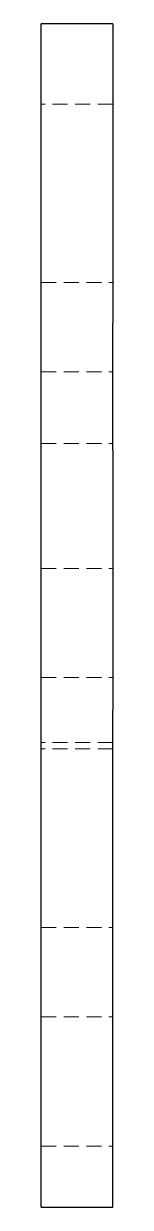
# Model space of a CAD drawing. Header units: millimetres. Extents: x 54 to 226, y 7 to 161.
# Drawn here: x 220 to 226, y 7 to 107 of the extents above.
import ezdxf

# ---------------------------------------------------------------- set-up
doc = ezdxf.new("R2010")
doc.units = ezdxf.units.MM
doc.linetypes.add('HIDDEN', pattern=[1.905, 1.27, -0.635])

msp = doc.modelspace()

# ---------------------------------------------------------------- linework, layer by layer
at = {"color": 7, "linetype": 'Continuous', "lineweight": 25}
for p, q in [((226.02, 107), (219.98, 107)), ((219.98, 107), (219.98, 107)), ((226.02, 107), (226.02, 107)), ((219.98, 81.71), (219.98, 107)), ((226.02, 107), (226.02, 81.71)), ((219.98, 70.97), (219.98, 81.71)), ((226.02, 70.97), (226.02, 81.71)), ((219.98, 49), (219.98, 70.97)), ((226.02, 70.97), (226.02, 49)), ((219.98, 7), (219.98, 49)), ((226.02, 7), (226.02, 49)), ((219.98, 7), (226.02, 7))]:
    msp.add_line(p, q, dxfattribs=at)
at = {"color": 7, "linetype": 'HIDDEN', "lineweight": 18}
for p, q in [((226.02, 100.21), (219.98, 100.21)), ((219.98, 85.12), (226.02, 85.12)), ((219.98, 77.58), (226.02, 77.58)), ((219.98, 71.54), (226.02, 71.54)), ((219.98, 60.98), (226.02, 60.98)), ((219.98, 51.77), (226.02, 51.77)), ((226.02, 46.26), (219.98, 46.26)), ((226.02, 45.74), (219.98, 45.74)), ((219.98, 30.65), (226.02, 30.65)), ((219.98, 23.1), (226.02, 23.1)), ((219.98, 12.16), (226.02, 12.16))]:
    msp.add_line(p, q, dxfattribs=at)

doc.saveas('drawing.dxf')
